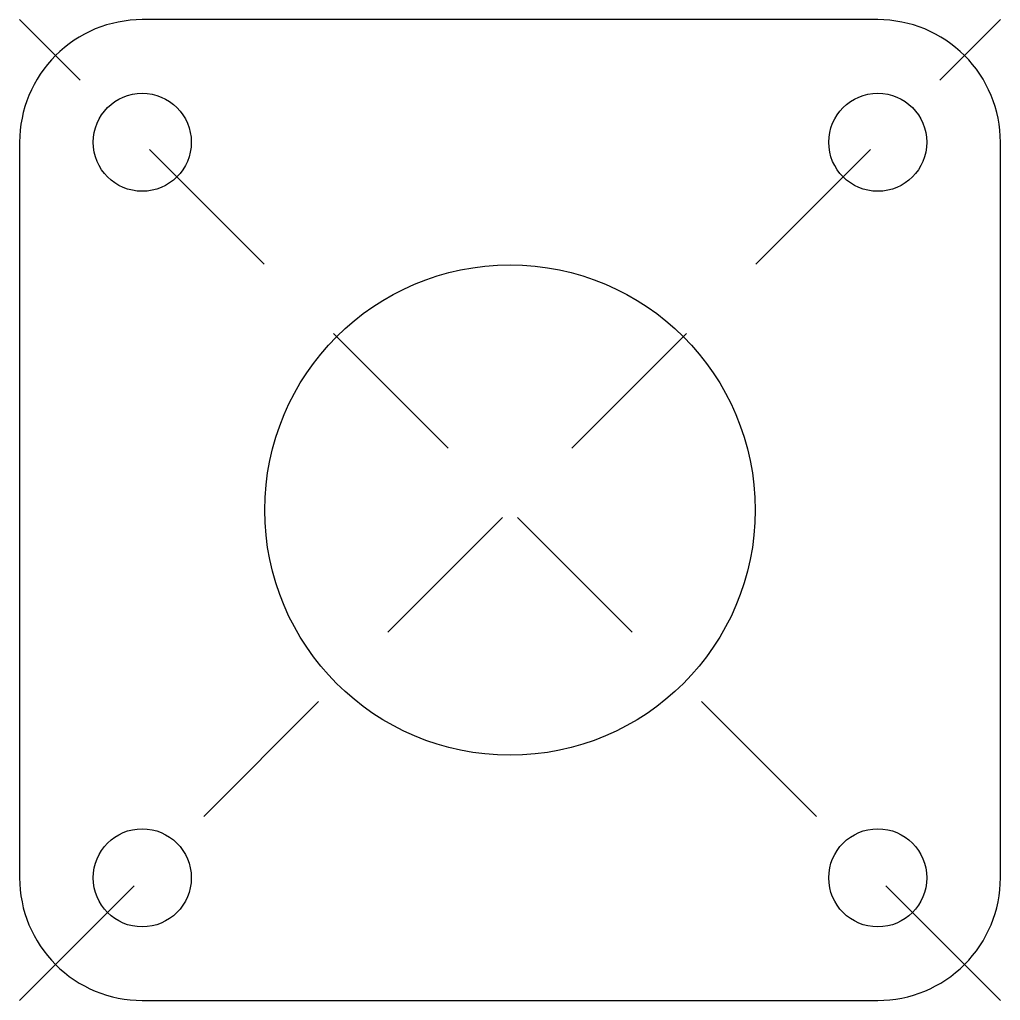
# Model space of a CAD drawing. Header units: inches. Extents: x -0.51 to 0.49, y -0.5 to 0.5.
import ezdxf

# ---------------------------------------------------------------- set-up
doc = ezdxf.new("R2010")
doc.units = ezdxf.units.IN
doc.header["$MEASUREMENT"] = 0
doc.linetypes.add('DASHED', pattern=[0.2067, 0.1654, -0.0413])

msp = doc.modelspace()

# ---------------------------------------------------------------- linework, layer by layer
at = {"color": 190, "linetype": 'DASHED', "lineweight": 25, "true_color": 0x8018ff}
for p, q in [((-0.507, -0.4996), (0.493, 0.5004)), ((0.493, -0.4996), (-0.507, 0.5004))]:
    msp.add_line(p, q, dxfattribs=at)
msp.add_lwpolyline([(-0.507, 0.3754), (-0.507, -0.3746, 0.414214), (-0.382, -0.4996), (0.368, -0.4996, 0.414214), (0.493, -0.3746), (0.493, 0.3754, 0.414214), (0.368, 0.5004), (-0.382, 0.5004, 0.414214)], format="xyb", close=True)
for centre, radius in [((-0.382, 0.3754), 0.05), ((0.368, 0.3754), 0.05), ((-0.007, 0.0004), 0.25), ((-0.382, -0.3746), 0.05), ((0.368, -0.3746), 0.05)]:
    msp.add_circle(centre, radius)

doc.saveas('drawing.dxf')
